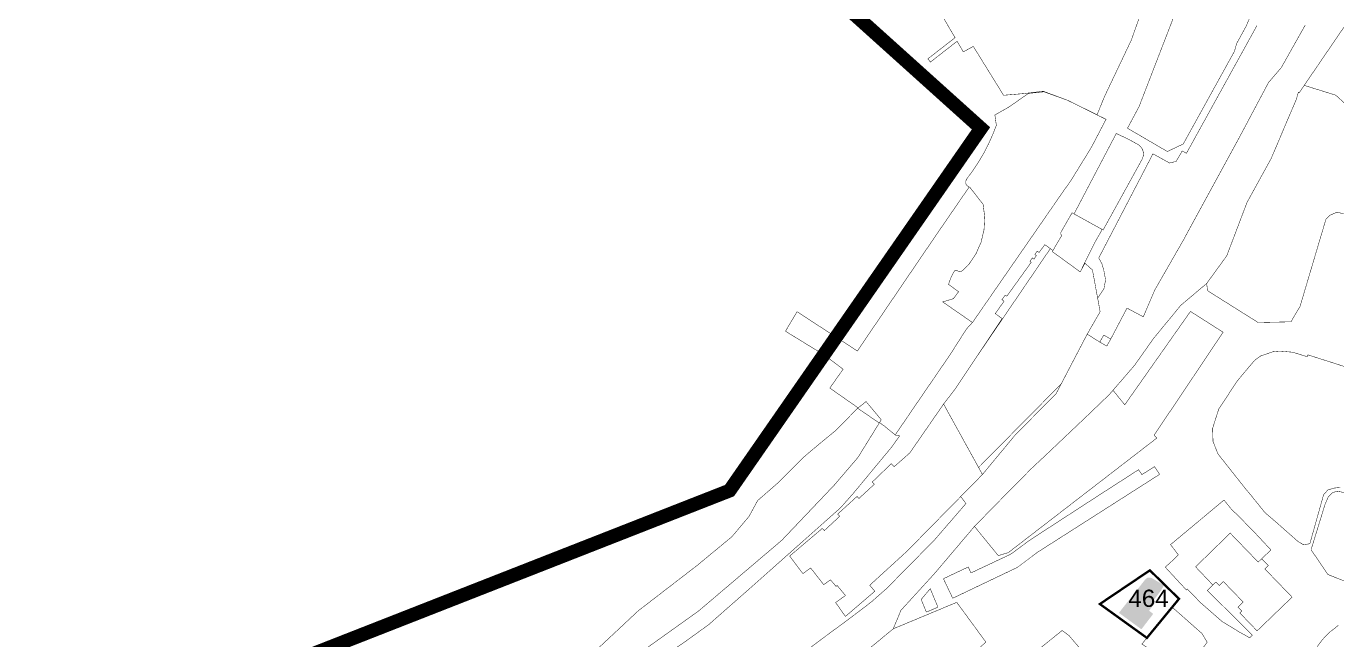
# Model space of a CAD drawing. Header units: millimetres. Extents: x 21689 to 31331, y 37531 to 43751.
# Drawn here: x 24917 to 25486, y 41367 to 41633 of the extents above; entities that cross this region are included whole.
import ezdxf

# ---------------------------------------------------------------- set-up
doc = ezdxf.new("R2010")
doc.units = ezdxf.units.MM
doc.linetypes.add('DASHEDX2', pattern=[1.5, 1, -0.5])
doc.linetypes.add('МЕЖА', pattern=[4, 1, -1, 1, -1])
for name, color, linetype, lineweight in [('0 . 11 - границы ДМ проект', 10, 'МЕЖА', 0), ('00 границы ОКН', 1, 'Continuous', 40), ('00 номер ОКН', 7, 'Continuous', 15), ('CONTUR', 150, 'Continuous', 9)]:
    doc.layers.add(name, color=color, linetype=linetype, lineweight=lineweight)
doc.layers.add('00 ОКН', color=1, linetype='Continuous', lineweight=9, transparency=0.4)
doc.styles.get("Standard").update_dxf_attribs({"font": 'arial.ttf'})

# ---------------------------------------------------------------- blocks, each defined once
blk = doc.blocks.new('участки все')
at = {"layer": 'CONTUR', "const_width": 0.2}
for points in [[(2602.75, 3991.25), (2594.79, 3979.59), (2584.8, 3964.95), (2582.71, 3961.89), (2582.26, 3961.97), (2581.43, 3959.03), (2570.43, 3933.17), (2559.97, 3914.15), (2551.19, 3891.01), (2542.46, 3878.97), (2531.24, 3869.5), (2519.3, 3855), (2511.23, 3843.54), (2500.19, 3830.75), (2488.9, 3819.92), (2473.01, 3804.85), (2466.26, 3798.53), (2452.49, 3784.59), (2441.65, 3773.51), (2424.26, 3753), (2409.75, 3737.13), (2406.39, 3729.07), (2384.09, 3710.69)], [(2356.64, 3710.64), (2379.09, 3727.4), (2386.82, 3733.06), (2395.87, 3739.96), (2397, 3740.82), (2403.68, 3746.73), (2424.27, 3767.61), (2437.97, 3783.46), (2435.68, 3786.45), (2445.12, 3796.06), (2459.36, 3813.25), (2477.08, 3831.11), (2490.59, 3856.97), (2496.05, 3853.52), (2499.11, 3851.8), (2500.81, 3854.84), (2507.87, 3868.28), (2514.93, 3864.5), (2519.87, 3876.04), (2532.64, 3898.3), (2534.05, 3900.95), (2556.71, 3942.49), (2569.3, 3966.19), (2574.81, 3972.6), (2585.23, 3991.11)], [(2520.07, 4013.7), (2509.77, 3984.68), (2498.02, 3959.93), (2494.89, 3952.2), (2482.03, 3958.5), (2471.5, 3962.4), (2463.03, 3961.39), (2454.29, 3960.66), (2441.15, 3981.87), (2436.8, 3979.5), (2434.12, 3984.11), (2422.51, 3975.06), (2421.42, 3976.47), (2433.23, 3985.66), (2428.02, 3994.52)], [(2564.29, 3990.92), (2533.67, 3935.47), (2531.84, 3936.49), (2529.2, 3931.95), (2526.38, 3931.25), (2526.38, 3931.25), (2519.13, 3935.25), (2495.6, 3890.03), (2496.98, 3887.54), (2497.78, 3884.76), (2498.57, 3880.54), (2497.84, 3876.68), (2495.13, 3872.64), (2496.21, 3866.72), (2490.59, 3856.97), (2496.05, 3853.52), (2497.77, 3856.57), (2500.81, 3854.84), (2507.87, 3868.28), (2514.93, 3864.5), (2519.87, 3876.04), (2532.64, 3898.3), (2534.05, 3900.95), (2556.71, 3942.49), (2569.3, 3966.19), (2574.81, 3972.6), (2580.02, 3981.85), (2585.23, 3991.11)], [(2607.03, 3841.4), (2586.36, 3848), (2586.12, 3847.18), (2579.8, 3849.13), (2574.18, 3849.62), (2571.2, 3849.34), (2565.88, 3847.48), (2563.31, 3845.66), (2555.8, 3836.75), (2547.69, 3824.45), (2545.03, 3816.09), (2545.22, 3810.41), (2547.3, 3805.11), (2548.98, 3802.93), (2559.49, 3789.65), (2561.5, 3787.28), (2567.76, 3779.51), (2572.08, 3775.81), (2582.07, 3767.01), (2584.43, 3765.59), (2587.24, 3765.99), (2593.24, 3787.35), (2595.08, 3789.33), (2597.7, 3790.15), (2600.54, 3790.45)], [(2277.56, 3719.93), (2295.7, 3736.89), (2321.37, 3756.67), (2336.34, 3769.04), (2343.81, 3777.89), (2347.5, 3784.71), (2356.01, 3792.13), (2367.03, 3803.14), (2370.69, 3806.31), (2381.6, 3815.32), (2390.93, 3824.81), (2400.33, 3818.42), (2391.07, 3803.47), (2380.68, 3791.34), (2358.04, 3767.53), (2321.99, 3736.89), (2286.49, 3711.53)], [(2590.4, 3721.29), (2592.95, 3724.64), (2595.5, 3727.34), (2597.84, 3729.15), (2599.73, 3730.68)], [(2487.59, 3720.38), (2482.71, 3726.14), (2479.74, 3728.35), (2467.12, 3718.23)]]:
    blk.add_lwpolyline(points, dxfattribs=at)
for points in [[(2508.08, 3946.35), (2512.77, 3955.11), (2513.05, 3955.59), (2547.05, 4043.57), (2549.28, 4036.4), (2555.87, 4032.61), (2554.44, 4030.16), (2561.16, 4026.49), (2558.95, 4023.04), (2561.57, 4021.6), (2556.04, 4012.25), (2552.39, 4014.53), (2551.55, 4015.06), (2546.74, 4006.38), (2547.72, 4005.83), (2558.52, 3999.87), (2561.3, 3998.38), (2561.6, 3995.37), (2559.65, 3990.74), (2555.47, 3983.12), (2554.51, 3979.73), (2532.3, 3939.54), (2525.39, 3936.24), (2508.08, 3946.35)], [(2602.75, 3991.25), (2604.17, 3994.02), (2608.52, 4002.56), (2608.88, 4003.26), (2610.88, 4007.17), (2623.18, 3999.41), (2627.2, 3991.31), (2661.58, 3977.77), (2661.29, 3977.22), (2632.07, 3948.79), (2624.99, 3944.23), (2623.55, 3939.21), (2614.83, 3945.78), (2598.48, 3960.71), (2584.8, 3964.95), (2594.79, 3979.59), (2602.75, 3991.25)], [(2427.89, 3870.95), (2432.57, 3872.4), (2434.75, 3875.41), (2430.43, 3878.56), (2430.74, 3879.64), (2431.14, 3880.75), (2431.56, 3881.74), (2432.03, 3882.73), (2432.56, 3883.72), (2433.01, 3884.49), (2433.47, 3884.69), (2433.83, 3884.66), (2434.83, 3884.2), (2435.09, 3884.13), (2435.35, 3884.1), (2435.61, 3884.13), (2435.86, 3884.19), (2436.1, 3884.3), (2436.31, 3884.47), (2437.28, 3885.38), (2438.63, 3886.62), (2439.17, 3887.2), (2442.27, 3891.79), (2444.52, 3896.87), (2445.79, 3902.26), (2446.1, 3907.8), (2445.41, 3913.29), (2439.81, 3920.51), (2438.2, 3921.61), (2437.99, 3922.08), (2437.88, 3922.59), (2437.87, 3923.11), (2437.98, 3923.62), (2438.16, 3924.11), (2438.44, 3924.53), (2441.06, 3928.09), (2443.49, 3931.79), (2445.72, 3935.58), (2447.74, 3939.5), (2449.56, 3943.52), (2451.16, 3947.63), (2450.52, 3952.1), (2455.67, 3955.03), (2456.78, 3955.67), (2465.07, 3961.47), (2471.8, 3962.17), (2482.03, 3958.5), (2498.76, 3950.22), (2492.41, 3938.05), (2483.31, 3923.3), (2480.02, 3918.71), (2444.68, 3867.65), (2441.37, 3862.85), (2440.78, 3862.03), (2436.52, 3864.97), (2427.89, 3870.95)], [(2570.43, 3933.17), (2581.43, 3959.03), (2582.26, 3961.97), (2582.71, 3961.89), (2584.8, 3964.95), (2598.48, 3960.71), (2614.83, 3945.78), (2623.55, 3939.21), (2621.37, 3931.55), (2617.35, 3918.4), (2610.33, 3920.29), (2606.73, 3907.95), (2599.07, 3909.91), (2596.03, 3908.6), (2594.25, 3906.93), (2582.99, 3869.02), (2579.04, 3862.33), (2564.8, 3862.02), (2542.82, 3875.84), (2542.46, 3878.97), (2551.19, 3891.01), (2559.97, 3914.15), (2570.43, 3933.17)], [(2503.21, 3944.07), (2508.7, 3941.48), (2512.18, 3939.54), (2512.61, 3939.32), (2513.29, 3938.85), (2513.88, 3938.25), (2514.28, 3937.7), (2514.72, 3936.81), (2514.95, 3935.99), (2515.01, 3935.15), (2514.94, 3934.32), (2514.49, 3932.98), (2497.5, 3902.19), (2484.88, 3909.16), (2503.21, 3944.07)], [(2436.53, 3864.97), (2440.78, 3862.03), (2438.57, 3859.66), (2437.18, 3857.66), (2431.39, 3848.55), (2424.73, 3838.8), (2417.8, 3828.7), (2407.24, 3813.22), (2402.44, 3817.18), (2400.43, 3818.57), (2401.2, 3819.82), (2394.6, 3827.71), (2391.15, 3824.98), (2378.86, 3833.58), (2384.63, 3841.76), (2376.74, 3847.73), (2359.61, 3858.24), (2364.64, 3866.71), (2390.81, 3849.66), (2405.39, 3871.13), (2415.21, 3885.58), (2423.62, 3897.93), (2426.38, 3901.97), (2439.34, 3920.83), (2439.82, 3920.51), (2445.42, 3913.29), (2446.1, 3907.8), (2445.8, 3902.26), (2444.52, 3896.87), (2442.28, 3891.79), (2439.18, 3887.2), (2438.63, 3886.62), (2437.28, 3885.38), (2436.31, 3884.47), (2436.1, 3884.3), (2435.86, 3884.19), (2435.61, 3884.13), (2435.35, 3884.1), (2435.09, 3884.13), (2434.83, 3884.2), (2433.83, 3884.66), (2433.47, 3884.69), (2433.01, 3884.49), (2432.56, 3883.72), (2432.03, 3882.73), (2431.56, 3881.74), (2431.14, 3880.75), (2430.74, 3879.64), (2430.43, 3878.56), (2434.76, 3875.41), (2432.57, 3872.4), (2427.89, 3870.95), (2436.53, 3864.97)], [(2484.02, 3909.64), (2484.88, 3909.16), (2497.12, 3902.4), (2493.96, 3896.88), (2487.57, 3883.99), (2475.44, 3892.81), (2477.72, 3896.71), (2479.59, 3899.9), (2479.13, 3900.31), (2479.18, 3901.19), (2484.02, 3909.64)], [(2474.58, 3894.09), (2453.86, 3863.66), (2447.7, 3854.61), (2441.53, 3845.56), (2433.14, 3832.99), (2428.25, 3826.64), (2431, 3821.65), (2443.44, 3799.12), (2452.72, 3808.5), (2479.31, 3835.37), (2490.59, 3856.97), (2496.21, 3866.72), (2492.88, 3884.81), (2489.62, 3887.78), (2487.57, 3883.99), (2475.44, 3892.81), (2475.72, 3893.27), (2474.58, 3894.09)], [(2474.58, 3894.09), (2453.86, 3863.66), (2447.7, 3854.61), (2441.53, 3845.56), (2433.14, 3832.99), (2453.68, 3863.74), (2450.67, 3865.87), (2454.51, 3871.29), (2453.6, 3871.94), (2455.05, 3873.94), (2455.71, 3873.44), (2466.31, 3888.2), (2465.73, 3888.63), (2466.77, 3890.07), (2467.47, 3889.55), (2468.55, 3891.04), (2467.86, 3891.55), (2468.91, 3892.99), (2469.7, 3892.41), (2472.19, 3895.83), (2474.58, 3894.09)], [(2441.65, 3773.51), (2452.49, 3784.59), (2466.26, 3798.53), (2473.01, 3804.85), (2488.9, 3819.92), (2500.19, 3830.75), (2501.8, 3832.6), (2506.89, 3826.31), (2535.42, 3866.84), (2549.59, 3857.81), (2519.65, 3813.12), (2520.86, 3811.9), (2456.33, 3762.14), (2451.99, 3760.85), (2441.65, 3773.51)], [(2497.77, 3856.57), (2500.81, 3854.84), (2499.11, 3851.8), (2496.05, 3853.52), (2497.77, 3856.57)], [(2376.22, 3748.24), (2370.53, 3755.48), (2367.16, 3753.04), (2361.49, 3760.57), (2361.43, 3760.64), (2366.74, 3765.14), (2375.61, 3772.67), (2376.45, 3771.69), (2383.16, 3777.91), (2382.27, 3778.86), (2390.69, 3786.55), (2391.51, 3785.65), (2398.17, 3791.81), (2397.24, 3792.75), (2405.54, 3800.75), (2406.82, 3799.46), (2413.57, 3805.4), (2428.25, 3826.64), (2445.12, 3796.06), (2412.25, 3762.64), (2396.19, 3747.99), (2398.41, 3745.38), (2385.64, 3734.43), (2381.38, 3740.48), (2385.65, 3743.54), (2385.36, 3743.88), (2382.41, 3747.42), (2382.03, 3747.89), (2381.55, 3747.49), (2379.15, 3750.35), (2376.22, 3748.24)], [(2184.35, 3659.18), (2286.49, 3711.53), (2321.99, 3736.89), (2358.04, 3767.52), (2380.68, 3791.33), (2391.07, 3803.48), (2400.33, 3818.42), (2400.43, 3818.57), (2402.44, 3817.18), (2407.24, 3813.22), (2409.16, 3812.8), (2405.67, 3807.92), (2388.97, 3787.77), (2383.54, 3781.64), (2344.65, 3747.05), (2326.22, 3730.84), (2314.51, 3722.39), (2292.58, 3708.93), (2247.06, 3683.93), (2203.33, 3660.38), (2201.98, 3662.81), (2186.45, 3654.34), (2184.35, 3659.18)], [(2662.58, 3781.9), (2657.05, 3762.57), (2654.35, 3752.8), (2650.8, 3739.55), (2646.59, 3730.24), (2630.3, 3738.39), (2627.14, 3739.93), (2595.07, 3752.65), (2587.78, 3763.41), (2593.8, 3782.98), (2595.31, 3786.47), (2597.1, 3788.2), (2599.22, 3788.78), (2611.1, 3786.44), (2611.35, 3787.88), (2614.87, 3800.78), (2613.04, 3801.38), (2612.67, 3804.23), (2622.44, 3801.49), (2639.08, 3796.66), (2636.77, 3789.56), (2646.84, 3786.13), (2659.85, 3782.75), (2662.58, 3781.9)], [(2519.83, 3799.46), (2522.03, 3796.12), (2469.11, 3762.36), (2460.27, 3755.73), (2432.21, 3742.34), (2428.18, 3750.82), (2438.93, 3755.91), (2440.17, 3753.35), (2457.39, 3761.46), (2465.84, 3767.68), (2494.63, 3786.37), (2512.86, 3798.12), (2514.35, 3796.01), (2519.83, 3799.46)], [(2549.96, 3784.96), (2553.72, 3780.37), (2555.45, 3778.88), (2563.76, 3770.36), (2570.37, 3763.29), (2566.34, 3759.51), (2564.83, 3758.04), (2552.66, 3770.61), (2537.65, 3755.97), (2545.15, 3748.08), (2542.75, 3745.75), (2543.94, 3744.54), (2562.32, 3726.29), (2561.15, 3725.18), (2556.68, 3727.65), (2549.11, 3732.28), (2539.75, 3740.47), (2534.09, 3746.33), (2533.67, 3745.9), (2524.49, 3755.83), (2528.92, 3759.88), (2530.17, 3761.18), (2526.79, 3765.62), (2549.96, 3784.96)], [(2566.34, 3759.51), (2564.83, 3758.04), (2552.66, 3770.61), (2537.65, 3755.97), (2545.15, 3748.08), (2546.5, 3749.39), (2547.96, 3747.88), (2549.72, 3749.57), (2558.33, 3740.67), (2556.07, 3738.5), (2557.74, 3736.78), (2556.87, 3735.94), (2564.34, 3728.18), (2572.95, 3736.48), (2577.5, 3740.86), (2579.54, 3742.83), (2567.74, 3755.04), (2569.25, 3756.55), (2566.34, 3759.51)], [(2418.5, 3741.82), (2422.46, 3746.48), (2425.79, 3738.46), (2420.79, 3736.33), (2418.5, 3741.82)], [(2446.6, 3723.31), (2442.46, 3719.59), (2437.05, 3716.12), (2437.86, 3714.8), (2433.13, 3711.82), (2434.9, 3708.96), (2430.37, 3707.66), (2426.77, 3704.54), (2422.22, 3696.64), (2415.52, 3691.18), (2413.9, 3691.54), (2406.81, 3686.8), (2405.61, 3685.16), (2402.86, 3689.23), (2390.66, 3680.74), (2383.63, 3690.83), (2385.03, 3709.23), (2384.09, 3710.69), (2406.39, 3729.07), (2433.97, 3740.57), (2446.6, 3723.31)], [(2527.49, 3738.45), (2540.45, 3727.01), (2542.66, 3723.26), (2536.06, 3714.31), (2532.88, 3710.01), (2514.35, 3722.49), (2527.49, 3738.45)]]:
    blk.add_lwpolyline(points, close=True, dxfattribs=at)

msp = doc.modelspace()

# ---------------------------------------------------------------- hatches: boundary and pattern name
at = {"layer": '00 ОКН'}
h = msp.add_hatch(color=1, dxfattribs=at)
h.dxf.hatch_style = 1
h.paths.add_polyline_path([(25391.11, 41378.36), (25402.7, 41393.04), (25403.6, 41393.62), (25404.47, 41393.7), (25405.43, 41393.41), (25410.69, 41390.36), (25409.48, 41388.24), (25406.3, 41383.96), (25407.2, 41383.3), (25404.2, 41379.31), (25406, 41377.92), (25400.87, 41371.23)])

# ---------------------------------------------------------------- linework, layer by layer
at = {"layer": '0 . 11 - границы ДМ проект', "color": 7, "linetype": 'DASHEDX2', "lineweight": 100, "ltscale": 9, "transparency": 33554687, "const_width": 6, "flags": 128}
msp.add_lwpolyline([(22946.73, 37638.63), (22902.58, 38352.1), (23040.31, 38403.75), (23117.29, 38401.21), (23331.14, 38342.16), (23767.92, 38429.68), (23839.74, 38479.18), (23935.86, 38610.42), (23988.4, 38646.95), (24015.49, 38690.25), (24098.85, 38777.82), (24145.03, 38828.88), (24135.93, 38857.75), (24309.79, 39159.02), (24384.58, 39142.81), (24479.69, 39275.04), (24546.54, 39209.37), (24750.01, 39350.13), (25003.88, 39639.8), (25413.16, 40107.12), (25363.28, 40286.2), (24989.23, 40491.14), (25395.28, 40838.84), (25660.56, 41058.12), (25845.24, 41208.92), (25792.92, 41266.23), (25888.27, 41383.12), (26058.63, 41521.65), (26092.2, 41658.69), (26130.83, 41752.53), (26159.07, 41742.27), (26300.9, 42104.41), (26325.34, 42112.11), (26524.48, 42049.12), (26659.52, 41994.11), (26661.3, 41997.38), (26646.24, 42050.67), (26706.46, 42026.98), (26859.65, 41970.83), (27006.59, 41919.76), (27172.98, 41911.41), (27384.06, 41951.12), (27369.53, 42033.59), (27673.24, 42086.3), (27976.36, 41979.69), (28033.35, 41963.23), (28102.86, 41962.56), (28159.54, 41928.27), (28328.6, 41835.14), (28499.53, 41807.33), (28720.17, 41761.45), (29052.46, 41622.84), (29045.52, 41606.09), (29058.02, 41600.92), (29065.19, 41619.05), (29089.18, 41611.33), (29476.61, 41567.37), (29694.11, 41552.14), (29707.83, 41609), (29818.28, 41584.5), (29941.9, 41545.71), (30079.67, 41531.57), (30099.06, 41598.9), (30133.54, 41631.15), (30187.93, 41657.25), (30321.66, 41749.67), (30401.38, 41749.67), (30509.19, 41676.74), (30617.63, 41749.67), (30608.36, 41787.7), (30599.77, 41907.5), (30613.25, 41930.65), (30611.36, 41954.39), (30596.2, 41953.51), (30593.67, 42010.25), (30597.05, 42063.37), (30605.38, 42235.81), (30665.45, 42236.17), (30657.33, 42284.13), (30610.32, 42363.4), (30625.51, 42373.52), (30633.15, 42373.02), (30649.52, 42377.68), (30654.81, 42423.45), (30716.03, 42430.23), (30760.54, 42567.65), (30765.8, 42586.36), (30791.95, 42710.49), (30846.37, 42699.4), (30866.74, 42759.78), (30939.13, 42753.23), (31030.96, 42735.49), (31057.16, 42750.28), (31131.35, 42919.39), (31178.71, 43049.99), (31223.9, 43155.77), (31261.16, 43239.22), (31200.23, 43266.25), (31159.04, 43264.62), (31092.9, 43324.59), (31030.84, 43397.77), (30974.06, 43434.01), (30837.68, 43448.49), (30812.71, 43443.57), (30797.57, 43373.26), (30670.04, 43084.43), (30627.79, 42979.09), (30572.79, 42815.93), (30581.39, 42739.2), (30580.07, 42670.05), (30572.53, 42633.02), (30553.34, 42565.66), (30547.4, 42556.65), (30525.72, 42505.25), (30514.51, 42510.11), (30479.51, 42425.86), (30461.95, 42345.38), (30464.75, 42236.14), (30403.52, 42231.72), (30362, 42222.3), (30262.37, 42221.19), (30097.98, 42200.41), (30088.95, 42269.89), (30058.49, 42273.9), (30000.91, 42267.83), (30008.93, 42181.88), (29926.02, 42170.86), (29838.04, 42159.36), (29837.12, 42151.42), (29801.62, 42150.52), (29804.08, 42118.48), (29746.29, 42112.77), (29727.01, 42117.61), (29726.77, 42121.26), (29669.99, 42116.48), (29667.12, 42186.75), (29663.62, 42276.82), (29664.83, 42334.2), (29729.67, 42336.19), (29743.29, 42425.8), (29681.45, 42426.64), (29599.85, 42422.04), (29585.29, 42460.05), (29593.55, 42547.9), (29586.23, 42640.93), (29612.42, 42670.26), (29566.57, 42703.24), (29536.55, 42712.38), (29485.13, 42721.11), (29445.22, 42718.94), (29271.87, 42704.28), (29252.91, 42692.41), (29197.95, 42673.04), (29178.85, 42668.77), (29146.59, 42665.68), (29091.04, 42663.1), (29090.12, 42694.39), (29093.43, 42735.41), (29109.46, 42731.74), (29114.94, 42754.25), (29105.61, 42762.57), (29115.3, 42813.46), (29163.59, 42900), (29195.32, 42957.41), (29200.53, 43020.6), (29169.03, 43102.91), (29094.39, 43130.16), (29034.07, 43130.54), (28931.05, 43118.37), (28819.4, 43060.11), (28798.63, 43021.64), (28799.74, 42985.88), (28707.96, 42909.03), (28686.59, 42891.68), (28665.24, 42871.73), (28655.12, 42859.97), (28647.85, 42848.5), (28636.35, 42823.08), (28630.36, 42817.18), (28632.11, 42786.97), (28651.56, 42783.79), (28691.78, 42770.28), (28688.63, 42759.99), (28685.9, 42758.4), (28674.4, 42734.05), (28670.96, 42721.95), (28465.92, 42806.49), (28422.23, 42822.02), (28375.9, 42835.07), (28353.71, 42839.03), (28334.9, 42842.59), (28324.45, 42844.67), (28310.37, 42860.64), (28285.15, 42868.53), (28273.81, 42871.97), (28249.69, 42869.4), (28186.52, 42849.62), (28159.73, 42849.83), (28118.75, 42863.99), (28094.8, 42888.25), (28084.71, 42900.92), (28068.74, 42924.62), (28025.62, 42901.74), (28004.08, 42892.7), (27951.92, 42913.21), (27851.65, 42849.79), (27793.9, 42819.52), (27766.59, 42881.7), (27711.88, 42969.56), (27682.2, 43019.56), (27636.09, 43064.5), (27679.04, 43117.9), (27700.16, 43145.1), (27730.28, 43232.44), (27705.35, 43256.96), (27691.79, 43306.56), (27688.55, 43316.07), (27675.1, 43337.74), (27671.02, 43346.91), (27667.81, 43356.54), (27665.87, 43367.34), (27665.76, 43376.05), (27664.78, 43381.05), (27419.59, 43272.56), (27422.82, 43266.23), (27362.67, 43207.3), (27358.27, 43197.8), (27315.11, 43177.13), (27276.85, 43176.61), (27257.44, 43175.75), (27253.84, 43180.5), (27248.88, 43187.03), (27238.09, 43198.06), (27218.29, 43206.98), (27213.36, 43207.6), (27202.43, 43208.96), (27239.74, 43225.54), (27236.35, 43231.88), (27229.04, 43245.51), (27224.79, 43253.43), (27207.06, 43286.52), (27191.9, 43314.8), (27189.96, 43318.43), (27109.82, 43276.33), (27075.56, 43340.35), (27088.29, 43348.01), (27054.82, 43405.39), (27040.02, 43396.59), (27025.14, 43422.1), (27004.05, 43461.84), (26932.79, 43645.55), (26914.14, 43691.8), (26899.52, 43700.46), (26872.13, 43716.99), (26742.39, 43504.78), (26736.34, 43496.67), (26723.68, 43483.84), (26681.05, 43469.92), (26667.11, 43474.54), (26618.22, 43488.58), (26621.71, 43502.66), (26587.49, 43510.32), (26573.52, 43508.91), (26527.9, 43493.77), (26492.74, 43503.26), (26478.24, 43499.38), (26452.07, 43505.41), (26442.19, 43502.58), (26426.7, 43506.38), (26416.4, 43498.79), (26374.87, 43508.45), (26369.59, 43485.73), (26357.38, 43433.16), (26343.06, 43372.1), (26343.68, 43335.85), (26278.09, 43335.37), (26275.1, 43319.34), (26179.58, 43336.15), (26136.07, 43350.43), (26129.55, 43332.91), (26114.21, 43338.65), (26048.36, 43335.77), (26042.27, 43335.96), (26041.86, 43305.06), (26039.99, 43285.4), (25993.77, 43297.06), (25935.55, 43314.57), (25864.49, 43314.71), (25836.1, 43306.44), (25791.06, 43309.44), (25778.1, 43340.97), (25720.4, 43383.9), (25692.71, 43506.7), (25567.19, 43536.12), (25552.49, 43470.45), (25520.72, 43350.23), (25464.42, 43088.88), (25450.38, 42940.35), (25403.2, 42900.12), (25517.17, 42564.61), (25324.39, 42333.51), (25231.57, 42248.42), (25084.91, 42241.32), (25004.68, 42115.84), (25034.08, 42028.82), (25232.98, 41677.08), (25331.24, 41588.66), (25222.08, 41431.42), (24497, 41147.16), (24469.6, 41188.24), (24382.78, 41181.73), (24281.81, 41064.62), (24269, 41033.06), (24267.52, 40970.79), (24345.86, 40986.54), (24396.82, 40849.9), (24260.73, 40587.7), (24122.54, 40455.83), (24175.55, 40365.15), (24087.33, 40202.95), (23882.35, 40127.13), (23799.32, 39897.89), (23757.23, 39543.04), (23644.49, 39442.48), (23258.99, 39279.22), (23188.93, 39177.24), (23155.23, 38943.77), (22794.42, 38626.82), (22640.55, 38070.59), (22681.18, 37890.91), (22868.64, 37599.25), (22946.73, 37638.63)], close=True, dxfattribs=at)
at = {"layer": '00 границы ОКН', "const_width": 1}
msp.add_lwpolyline([(25403.26, 41367.49), (25382.83, 41382.19), (25404.55, 41396.82), (25417.2, 41384.44), (25403.26, 41367.49)], close=True, dxfattribs=at)

# ---------------------------------------------------------------- block references
at = {"layer": 'CONTUR'}
msp.add_blockref('участки все', (22886.75, 37642.36), dxfattribs=at)

# ---------------------------------------------------------------- texts
at = {"layer": '00 номер ОКН', "color": 4, "insert": (25395.23, 41388.44), "char_height": 7.5, "attachment_point": 1}
msp.add_mtext_dynamic_manual_height_columns('{\\C7;464}', width=10, gutter_width=12.5, heights=[0], dxfattribs=at)

doc.saveas('drawing.dxf')
